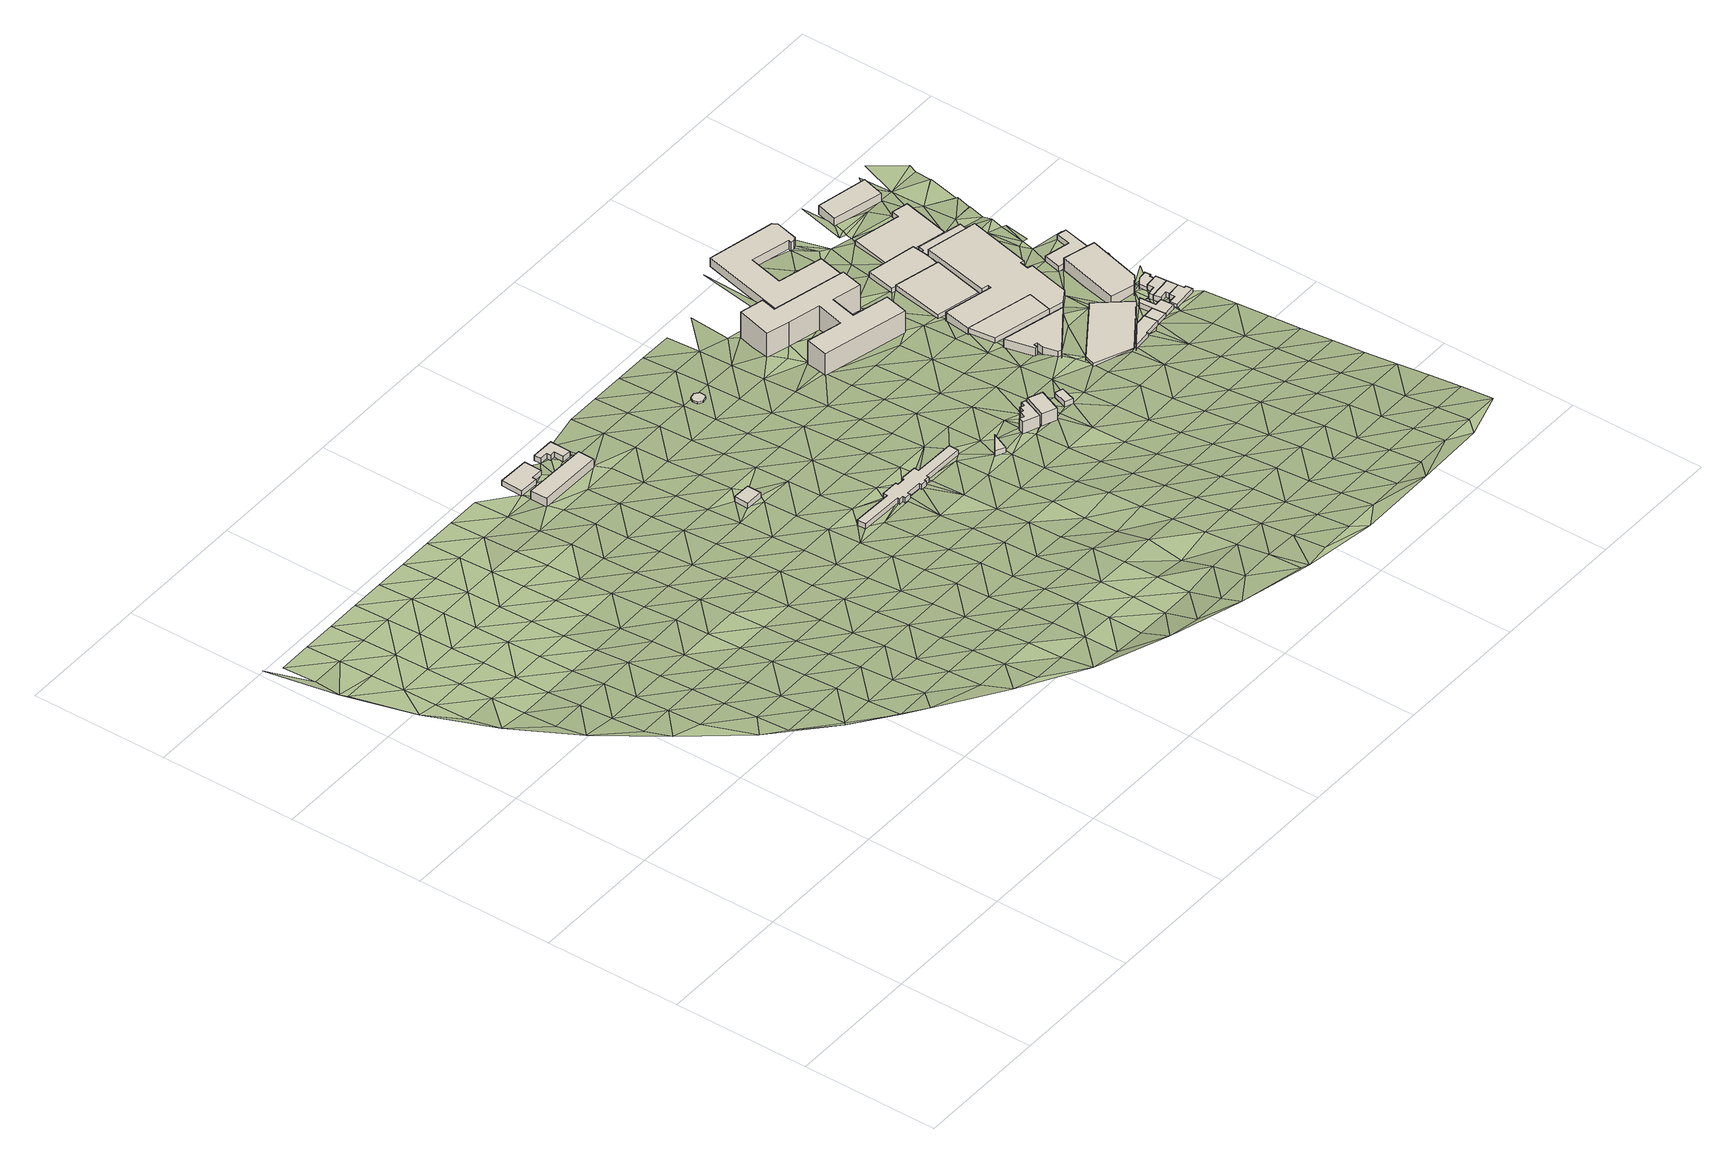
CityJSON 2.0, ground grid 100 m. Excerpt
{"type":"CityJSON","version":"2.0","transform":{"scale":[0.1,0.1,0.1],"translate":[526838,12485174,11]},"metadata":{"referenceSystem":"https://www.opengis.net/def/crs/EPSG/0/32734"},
"CityObjects":{
"building1":{"type":"Building","attributes":{"building":"industrial","building:levels":1,"building_height":4.1,"plus_code":"4FRW3CCR+F4M","ground_height":15.89,"roof_height":19.99},"geometry":[{"type":"Solid","lod":"1","boundaries":[[[[0,1,2,3]],[[1,4,5,2]],[[4,6,7,5]],[[6,8,9,7]],[[8,10,11,9]],[[10,0,3,11]],[[3,2,5,7,9,11]],[[10,8,6,4,1,0]]]]}]},
"building2":{"type":"Building","attributes":{"address":"Woodstock Cycleworks 14 Searle Street Woodstock Cape Town","building":"industrial","building:levels":2,"building:use":"retail","building_height":6.9,"plus_code":"4FRW3CCR+C53","ground_height":16.7,"roof_height":23.6},"geometry":[{"type":"Solid","lod":"1","boundaries":[[[[12,13,14,15]],[[13,16,17,14]],[[16,18,19,17]],[[18,12,15,19]],[[15,14,17,19]],[[18,16,13,12]]]]}]},
"building3":{"type":"Building","attributes":{"building":"service","building:levels":1,"building_height":4.1,"plus_code":"4FRW3CCR+297","ground_height":23.1,"roof_height":27.2},"geometry":[{"type":"Solid","lod":"1","boundaries":[[[[20,21,22,23]],[[21,24,25,22]],[[24,26,27,25]],[[26,20,23,27]],[[23,22,25,27]],[[26,24,21,20]]]]}]},
"building4":{"type":"Building","attributes":{"building":"industrial","building:levels":1,"building_height":4.1,"plus_code":"4FRW3CCR+F7J","ground_height":15.89,"roof_height":19.99},"geometry":[{"type":"Solid","lod":"1","boundaries":[[[[28,29,30,31]],[[29,32,33,30]],[[32,34,35,33]],[[34,36,37,35]],[[36,38,39,37]],[[38,40,41,39]],[[40,42,43,41]],[[42,28,31,43]],[[31,30,33,35,37,39,41,43]],[[42,40,38,36,34,32,29,28]]]]}]},
"building5":{"type":"Building","attributes":{"address":"Searle Street Woodstock 7925 Cape Town","building":"civic","building:levels":1,"building_height":4.1,"plus_code":"4FRW3C9R+PJQ","ground_height":27.14,"roof_height":31.24},"geometry":[{"type":"Solid","lod":"1","boundaries":[[[[44,45,46,47]],[[45,48,49,46]],[[48,50,51,49]],[[50,52,53,51]],[[52,54,55,53]],[[54,56,57,55]],[[56,58,59,57]],[[58,60,61,59]],[[60,62,63,61]],[[62,64,65,63]],[[64,66,67,65]],[[66,68,69,67]],[[68,70,71,69]],[[70,72,73,71]],[[72,74,75,73]],[[74,76,77,75]],[[76,78,79,77]],[[78,80,81,79]],[[80,82,83,81]],[[82,84,85,83]],[[84,86,87,85]],[[86,88,89,87]],[[88,90,91,89]],[[90,44,47,91]],[[47,46,49,51,53,55,57,59,61,63,65,67,69,71,73,75,77,79,81,83,85,87,89,91]],[[90,88,86,84,82,80,78,76,74,72,70,68,66,64,62,60,58,56,54,52,50,48,45,44]]]]}]},
"building6":{"type":"Building","attributes":{"address":"Trafelgar Park Bandstand","building":"roof","building:levels":1,"building_height":1.3,"min_height":2.8,"plus_code":"4FRW3CCR+8J9","ground_height":18.79,"roof_height":24.19,"bottom_roof_height":22.89},"geometry":[{"type":"Solid","lod":"1","boundaries":[[[[92,93,94,95]],[[93,96,97,94]],[[96,98,99,97]],[[98,100,101,99]],[[100,102,103,101]],[[102,104,105,103]],[[104,106,107,105]],[[106,92,95,107]],[[95,94,97,99,101,103,105,107]],[[106,104,102,100,98,96,93,92]]]]}]},
"building7":{"type":"Building","attributes":{"building":"industrial","building:levels":1,"building_height":4.1,"plus_code":"4FRW3C9R+MW4","ground_height":27.84,"roof_height":31.94},"geometry":[{"type":"Solid","lod":"1","boundaries":[[[[108,109,110,111]],[[109,112,113,110]],[[112,108,111,113]],[[111,110,113]],[[112,109,108]]]]}]},
"building8":{"type":"Building","attributes":{"address":"Upper Warwick Street Woodstock Cape Town","building":"house","building:levels":3,"building_height":9.7,"plus_code":"4FRW3C9V+J3R","ground_height":27.42,"roof_height":37.12},"geometry":[{"type":"Solid","lod":"1","boundaries":[[[[114,115,116,117]],[[115,118,119,116]],[[118,120,121,119]],[[120,122,123,121]],[[122,124,125,123]],[[124,126,127,125]],[[126,128,129,127]],[[128,130,131,129]],[[130,132,133,131]],[[132,114,117,133]],[[117,116,119,121,123,125,127,129,131,133]],[[132,130,128,126,124,122,120,118,115,114]]]]}]},
"building9":{"type":"Building","attributes":{"address":"Upper Warwick Street Woodstock Cape Town","building":"house","building:levels":3,"building_height":9.7,"plus_code":"4FRW3C9V+J4J","ground_height":27.42,"roof_height":37.12},"geometry":[{"type":"Solid","lod":"1","boundaries":[[[[134,135,136,137]],[[135,138,139,136]],[[138,140,141,139]],[[140,134,137,141]],[[137,136,139,141]],[[140,138,135,134]]]]}]},
"building10":{"type":"Building","attributes":{"building":"service","building:levels":1,"building_height":4.1,"plus_code":"4FRW3C9V+J5G","ground_height":29.05,"roof_height":33.15},"geometry":[{"type":"Solid","lod":"1","boundaries":[[[[142,143,144,145]],[[143,146,147,144]],[[146,148,149,147]],[[148,142,145,149]],[[145,144,147,149]],[[148,146,143,142]]]]}]},
"building11":{"type":"Building","attributes":{"address":"Tolgate Industrial Centre","building":"industrial","building:levels":7,"building_height":20.9,"plus_code":"4FRW3CCV+666","ground_height":16.12,"roof_height":37.02},"geometry":[{"type":"Solid","lod":"1","boundaries":[[[[150,151,152,153]],[[151,154,155,152]],[[154,156,157,155]],[[156,158,159,157]],[[158,160,161,159]],[[160,162,163,161]],[[162,164,165,163]],[[164,166,167,165]],[[166,168,169,167]],[[168,170,171,169]],[[170,172,173,171]],[[172,174,175,173]],[[174,176,177,175]],[[176,178,179,177]],[[178,150,153,179]],[[153,152,155,157,159,161,163,165,167,169,171,173,175,177,179]],[[178,176,174,172,170,168,166,164,162,160,158,156,154,151,150]]]]}]},
"building12":{"type":"Building","attributes":{"address":"40 Woodlands Road Woodstock Cape Town","building":"yes","building:levels":2,"building_height":6.9,"plus_code":"4FRW3C9V+Q9X","ground_height":23.21,"roof_height":30.11},"geometry":[{"type":"Solid","lod":"1","boundaries":[[[[180,181,182,183]],[[181,184,185,182]],[[184,186,187,185]],[[186,188,189,187]],[[188,190,191,189]],[[190,192,193,191]],[[192,194,195,193]],[[194,196,197,195]],[[196,198,199,197]],[[198,180,183,199]],[[183,182,185,187,189,191,193,195,197,199]],[[198,196,194,192,190,188,186,184,181,180]]]]}]},
"building13":{"type":"Building","attributes":{"building":"industrial","building:levels":1,"building_height":4.1,"plus_code":"4FRW3C9V+V9X","ground_height":22.34,"roof_height":26.44},"geometry":[{"type":"Solid","lod":"1","boundaries":[[[[200,201,202,203]],[[201,204,205,202]],[[204,206,207,205]],[[206,200,203,207]],[[203,202,205,207]],[[206,204,201,200]]]]}]},
"building14":{"type":"Building","attributes":{"address":"Woodstock Cape Town","building":"commercial","building:levels":2,"building_height":6.9,"plus_code":"4FRW3CCV+C5R","ground_height":12.5,"roof_height":19.4},"geometry":[{"type":"Solid","lod":"1","boundaries":[[[[208,209,210,211]],[[209,212,213,210]],[[212,214,215,213]],[[214,216,217,215]],[[216,218,219,217]],[[218,220,221,219]],[[220,222,223,221]],[[222,224,225,223]],[[224,226,227,225]],[[226,228,229,227]],[[228,230,231,229]],[[230,208,211,231]],[[211,210,213,215,217,219,221,223,225,227,229,231]],[[230,228,226,224,222,220,218,216,214,212,209,208]]]]}]},
"building15":{"type":"Building","attributes":{"address":"19D Woodlands Road Cape Town","building":"industrial","building:levels":1,"building_height":4.1,"plus_code":"4FRW3C9V+MGJ","ground_height":23.82,"roof_height":27.92},"geometry":[{"type":"Solid","lod":"1","boundaries":[[[[232,233,234,235]],[[233,236,237,234]],[[236,238,239,237]],[[238,240,241,239]],[[240,232,235,241]],[[235,234,237,239,241]],[[240,238,236,233,232]]]]}]},
"building16":{"type":"Building","attributes":{"address":"Great Choice Guest House 24 Warwick Street Woodstock Cape Town","building":"house","building:levels":1,"operator":"Great Choice Guest Houses","building_height":4.1,"plus_code":"4FRW3C9V+JHC","ground_height":26.19,"roof_height":30.29},"geometry":[{"type":"Solid","lod":"1","boundaries":[[[[242,243,244,245]],[[243,246,247,244]],[[246,248,249,247]],[[248,250,251,249]],[[250,252,253,251]],[[252,242,245,253]],[[245,244,247,249,251,253]],[[252,250,248,246,243,242]]]]}]},
"building17":{"type":"Building","attributes":{"building":"industrial","building:levels":1,"building_height":4.1,"plus_code":"4FRW3CCV+39X","ground_height":18.2,"roof_height":22.3},"geometry":[{"type":"Solid","lod":"1","boundaries":[[[[254,255,256,257]],[[255,258,259,256]],[[258,260,261,259]],[[260,254,257,261]],[[257,256,259,261]],[[260,258,255,254]]]]}]},
"building18":{"type":"Building","attributes":{"address":"Masons Press","building":"industrial","building:levels":3,"building:use":"commercial","building_height":9.7,"plus_code":"4FRW3CCV+2G8","ground_height":16.37,"roof_height":26.07},"geometry":[{"type":"Solid","lod":"1","boundaries":[[[[262,263,264,265]],[[263,266,267,264]],[[266,268,269,267]],[[268,270,271,269]],[[270,272,273,271]],[[272,274,275,273]],[[274,276,277,275]],[[276,278,279,277]],[[278,280,281,279]],[[280,282,283,281]],[[282,284,285,283]],[[284,286,287,285]],[[286,288,289,287]],[[288,290,291,289]],[[290,262,265,291]],[[265,264,267,269,271,273,275,277,279,281,283,285,287,289,291]],[[290,288,286,284,282,280,278,276,274,272,270,268,266,263,262]]]]}]},
"building19":{"type":"Building","attributes":{"building":"industrial","building:levels":1,"building_height":4.1,"plus_code":"4FRW3CCV+6C3","ground_height":16.73,"roof_height":20.83},"geometry":[{"type":"Solid","lod":"1","boundaries":[[[[292,293,294,295]],[[293,296,297,294]],[[296,298,299,297]],[[298,300,301,299]],[[300,302,303,301]],[[302,292,295,303]],[[295,294,297,299,301,303]],[[302,300,298,296,293,292]]]]}]},
"building20":{"type":"Building","attributes":{"address":"22 Warwick Street Woodstock Cape Town","building":"house","building:levels":1,"building_height":4.1,"plus_code":"4FRW3C9V+JJF","ground_height":25.72,"roof_height":29.82},"geometry":[{"type":"Solid","lod":"1","boundaries":[[[[304,305,306,307]],[[305,308,309,306]],[[308,310,311,309]],[[310,304,307,311]],[[307,306,309,311]],[[310,308,305,304]]]]}]},
"building21":{"type":"Building","attributes":{"address":"20 Warwick Street Woodstock Cape Town","building":"house","building:levels":1,"building_height":4.1,"plus_code":"4FRW3C9V+MJ9","ground_height":25.72,"roof_height":29.82},"geometry":[{"type":"Solid","lod":"1","boundaries":[[[[308,312,313,309]],[[312,314,315,313]],[[314,316,317,315]],[[316,318,319,317]],[[318,320,321,319]],[[320,310,311,321]],[[310,308,309,311]],[[309,313,315,317,319,321,311]],[[310,320,318,316,314,312,308]]]]}]},
"building22":{"type":"Building","attributes":{"address":"8 Coventry Street Woodstock Cape Town","building":"house","building:levels":1,"building_height":4.1,"plus_code":"4FRW3C9V+JPG","ground_height":25.23,"roof_height":29.33},"geometry":[{"type":"Solid","lod":"1","boundaries":[[[[322,323,324,325]],[[323,326,327,324]],[[326,328,329,327]],[[328,330,331,329]],[[330,332,333,331]],[[332,334,335,333]],[[334,336,337,335]],[[336,338,339,337]],[[338,322,325,339]],[[325,324,327,329,331,333,335,337,339]],[[338,336,334,332,330,328,326,323,322]]]]}]},
"building23":{"type":"Building","attributes":{"address":"6 Coventry Street Woodstock Cape Town","building":"house","building:levels":1,"building_height":4.1,"plus_code":"4FRW3C9V+MP7","ground_height":25.23,"roof_height":29.33},"geometry":[{"type":"Solid","lod":"1","boundaries":[[[[322,340,341,325]],[[340,342,343,341]],[[342,344,345,343]],[[344,346,347,345]],[[346,323,324,347]],[[323,322,325,324]],[[325,341,343,345,347,324]],[[323,346,344,342,340,322]]]]}]},
"building24":{"type":"Building","attributes":{"address":"4 Coventry Street Woodstock Cape Town","building":"house","building:levels":1,"building_height":4.1,"plus_code":"4FRW3C9V+MPW","ground_height":25.23,"roof_height":29.33},"geometry":[{"type":"Solid","lod":"1","boundaries":[[[[340,348,349,341]],[[348,350,351,349]],[[350,352,353,351]],[[352,354,355,353]],[[354,342,343,355]],[[342,340,341,343]],[[341,349,351,353,355,343]],[[342,354,352,350,348,340]]]]}]},
"building25":{"type":"Building","attributes":{"address":"Woodlands House","building":"yes","building:levels":3,"building_height":9.7,"plus_code":"4FRW3C9V+RM8","ground_height":20.89,"roof_height":30.59},"geometry":[{"type":"Solid","lod":"1","boundaries":[[[[356,357,358,359]],[[357,360,361,358]],[[360,362,363,361]],[[362,364,365,363]],[[364,356,359,365]],[[359,358,361,363,365]],[[364,362,360,357,356]]]]}]},
"building26":{"type":"Building","attributes":{"building":"commercial","building:levels":1,"building_height":4.1,"plus_code":"4FRW3CCV+7GX","ground_height":12.9,"roof_height":17},"geometry":[{"type":"Solid","lod":"1","boundaries":[[[[366,367,368,369]],[[367,370,371,368]],[[370,372,373,371]],[[372,374,375,373]],[[374,376,377,375]],[[376,366,369,377]],[[369,368,371,373,375,377]],[[376,374,372,370,367,366]]]]}]},
"building27":{"type":"Building","attributes":{"address":"2 Coventry Street Woodstock Cape Town","building":"house","building:levels":1,"building_height":4.1,"plus_code":"4FRW3C9V+PP8","ground_height":23.05,"roof_height":27.15},"geometry":[{"type":"Solid","lod":"1","boundaries":[[[[378,379,380,381]],[[379,382,383,380]],[[382,384,385,383]],[[384,386,387,385]],[[386,388,389,387]],[[388,390,391,389]],[[390,378,381,391]],[[381,380,383,385,387,389,391]],[[390,388,386,384,382,379,378]]]]}]},
"building28":{"type":"Building","attributes":{"address":"18 Woodlands Road Cape Town","building":"manufacture","building:levels":1,"building_height":4.1,"plus_code":"4FRW3CCV+5HW","ground_height":14.82,"roof_height":18.92},"geometry":[{"type":"Solid","lod":"1","boundaries":[[[[392,393,394,395]],[[393,396,397,394]],[[396,398,399,397]],[[398,400,401,399]],[[400,402,403,401]],[[402,404,405,403]],[[404,406,407,405]],[[406,392,395,407]],[[395,394,397,399,401,403,405,407]],[[406,404,402,400,398,396,393,392]]]]}]},
"building29":{"type":"Building","attributes":{"building":"industrial","building:levels":1,"building_height":4.1,"plus_code":"4FRW3C9V+WPM","ground_height":19.23,"roof_height":23.33},"geometry":[{"type":"Solid","lod":"1","boundaries":[[[[408,409,410,411]],[[409,412,413,410]],[[412,414,415,413]],[[414,416,417,415]],[[416,418,419,417]],[[418,408,411,419]],[[411,410,413,415,417,419]],[[418,416,414,412,409,408]]]]}]},
"building30":{"type":"Building","attributes":{"building":"industrial","building:levels":2,"building_height":6.9,"plus_code":"4FRW3CCV+FH4","ground_height":10.87,"roof_height":17.77},"geometry":[{"type":"Solid","lod":"1","boundaries":[[[[420,421,422,423]],[[421,424,425,422]],[[424,426,427,425]],[[426,420,423,427]],[[423,422,425,427]],[[426,424,421,420]]]]}]},
"terrain1":{"type":"TINRelief","geometry":[{"type":"CompositeSurface","lod":"1","boundaries":[[[428,429,430]],[[431,432,429]],[[432,433,429]],[[430,429,434]],[[428,435,436]],[[437,431,438]],[[433,434,429]],[[430,439,428]],[[432,431,440]],[[431,437,441]],[[435,428,442]],[[433,432,440]],[[434,439,430]],[[431,441,440]],[[443,444,438]],[[435,442,445]],[[439,442,428]],[[437,438,446]],[[447,438,444]],[[434,433,448]],[[446,441,437]],[[440,448,433]],[[446,438,447]],[[442,449,445]],[[450,444,443]],[[440,441,451]],[[434,452,439]],[[448,453,434]],[[447,444,450]],[[441,446,451]],[[454,443,455]],[[442,439,452]],[[443,454,450]],[[434,453,452]],[[456,448,440]],[[456,440,451]],[[446,447,457]],[[458,449,442]],[[450,459,447]],[[460,453,448]],[[461,454,455]],[[442,452,458]],[[451,446,457]],[[457,447,459]],[[456,460,448]],[[455,462,461]],[[454,463,450]],[[455,464,462]],[[454,461,463]],[[449,458,465]],[[451,466,456]],[[452,453,467]],[[460,468,453]],[[459,450,469]],[[466,451,457]],[[461,462,470]],[[471,462,464]],[[463,469,450]],[[453,468,467]],[[458,452,472]],[[471,470,462]],[[460,456,473]],[[456,466,474]],[[461,475,463]],[[457,459,476]],[[465,458,472]],[[469,477,459]],[[472,452,467]],[[460,473,468]],[[475,461,470]],[[456,474,473]],[[464,478,471]],[[466,457,476]],[[476,459,477]],[[469,463,479]],[[479,463,475]],[[472,480,465]],[[466,481,474]],[[467,468,482]],[[470,471,483]],[[468,473,484]],[[471,478,485]],[[464,486,478]],[[477,469,487]],[[481,466,476]],[[475,470,483]],[[487,469,479]],[[468,484,482]],[[483,471,485]],[[474,488,473]],[[489,472,467]],[[477,490,476]],[[474,481,488]],[[472,489,480]],[[490,477,487]],[[489,467,482]],[[473,491,484]],[[479,475,492]],[[478,493,485]],[[493,478,486]],[[483,494,475]],[[481,476,495]],[[491,473,488]],[[487,479,492]],[[495,476,490]],[[475,494,492]],[[480,489,496]],[[481,497,488]],[[498,482,484]],[[499,483,485]],[[484,491,500]],[[485,493,501]],[[490,487,502]],[[481,495,497]],[[503,493,486]],[[482,498,489]],[[483,499,494]],[[484,500,498]],[[492,502,487]],[[499,485,501]],[[491,488,504]],[[504,488,497]],[[486,505,503]],[[496,489,506]],[[495,490,507]],[[492,494,508]],[[502,509,490]],[[491,510,500]],[[501,493,511]],[[506,489,498]],[[499,508,494]],[[495,507,497]],[[491,504,510]],[[490,509,507]],[[511,493,503]],[[512,502,492]],[[496,506,513]],[[508,512,492]],[[500,514,498]],[[499,501,515]],[[500,510,516]],[[501,511,517]],[[504,497,518]],[[519,509,502]],[[497,507,520]],[[515,508,499]],[[503,505,521]],[[500,516,514]],[[515,501,517]],[[512,519,502]],[[506,498,522]],[[510,504,518]],[[511,503,521]],[[497,520,518]],[[521,505,523]],[[513,506,522]],[[512,508,524]],[[509,525,507]],[[498,514,522]],[[519,526,509]],[[510,527,516]],[[517,511,528]],[[529,523,505]],[[524,508,515]],[[525,520,507]],[[527,510,518]],[[521,528,511]],[[509,526,525]],[[530,519,512]],[[531,514,516]],[[522,532,513]],[[512,524,530]],[[521,523,533]],[[515,517,534]],[[520,535,518]],[[531,516,527]],[[528,536,517]],[[526,519,537]],[[520,525,535]],[[523,529,533]],[[534,524,515]],[[534,517,536]],[[537,519,530]],[[538,522,514]],[[539,528,521]],[[540,527,518]],[[514,531,541]],[[542,525,526]],[[533,539,521]],[[518,535,540]],[[522,538,532]],[[514,541,538]],[[526,537,542]],[[543,536,528]],[[530,524,544]],[[524,534,545]],[[535,525,546]],[[531,527,547]],[[539,543,528]],[[540,548,527]],[[544,537,530]],[[544,524,545]],[[546,525,542]],[[529,549,533]],[[536,550,534]],[[547,541,531]],[[532,538,551]],[[547,527,548]],[[552,540,535]],[[539,533,549]],[[543,550,536]],[[553,549,529]],[[552,535,546]],[[545,534,554]],[[542,537,555]],[[541,556,538]],[[537,544,557]],[[553,529,558]],[[540,559,548]],[[560,543,539]],[[550,554,534]],[[541,547,556]],[[546,542,555]],[[555,537,557]],[[559,540,552]],[[539,549,560]],[[545,561,544]],[[551,538,562]],[[550,543,563]],[[554,561,545]],[[538,556,562]],[[552,546,564]],[[547,548,565]],[[548,559,566]],[[563,543,560]],[[544,567,557]],[[553,568,549]],[[555,564,546]],[[553,558,569]],[[556,547,565]],[[561,567,544]],[[565,548,566]],[[562,570,551]],[[554,550,571]],[[563,572,550]],[[553,569,568]],[[573,555,557]],[[559,552,574]],[[560,549,575]],[[564,576,552]],[[561,554,571]],[[577,562,556]],[[567,573,557]],[[550,572,571]],[[574,566,559]],[[575,563,560]],[[552,576,574]],[[578,556,565]],[[575,549,568]],[[564,555,579]],[[578,577,556]],[[570,562,580]],[[573,579,555]],[[569,558,581]],[[567,561,582]],[[572,563,583]],[[577,16,562]],[[571,584,561]],[[16,580,562]],[[585,576,564]],[[586,565,566]],[[569,581,568]],[[566,574,587]],[[583,563,575]],[[588,581,558]],[[567,582,573]],[[579,585,564]],[[561,584,582]],[[565,586,578]],[[586,566,587]],[[558,589,588]],[[590,574,576]],[[568,591,575]],[[592,571,572]],[[580,16,593]],[[583,594,572]],[[595,577,578]],[[585,590,576]],[[591,568,581]],[[579,573,596]],[[571,592,584]],[[580,593,597]],[[573,582,598]],[[572,594,592]],[[587,574,599]],[[600,583,575]],[[578,586,595]],[[593,16,601]],[[579,596,585]],[[590,599,574]],[[596,573,598]],[[600,575,591]],[[581,588,602]],[[584,603,582]],[[593,601,597]],[[604,586,587]],[[583,605,594]],[[589,606,588]],[[584,592,603]],[[591,581,602]],[[599,604,587]],[[602,588,606]],[[605,583,600]],[[597,607,608]],[[609,577,595]],[[585,610,590]],[[582,611,598]],[[585,596,612]],[[597,601,607]],[[613,595,586]],[[611,582,603]],[[590,24,599]],[[614,601,16]],[[600,591,615]],[[592,594,616]],[[64,596,598]],[[604,613,586]],[[585,612,610]],[[594,605,617]],[[590,618,24]],[[618,590,610]],[[598,619,64]],[[602,615,591]],[[34,607,601]],[[34,6,607]],[[592,616,603]],[[598,620,619]],[[594,617,616]],[[598,611,620]],[[606,589,621]],[[604,599,622]],[[613,623,595]],[[599,24,622]],[[624,34,601]],[[605,600,625]],[[626,612,596]],[[609,595,623]],[[615,627,600]],[[596,64,626]],[[601,628,624]],[[602,606,629]],[[611,603,630]],[[631,618,610]],[[601,614,628]],[[36,34,624]],[[613,604,632]],[[625,617,605]],[[600,627,625]],[[630,603,616]],[[615,602,629]],[[624,628,633]],[[622,24,21]],[[622,632,604]],[[629,606,621]],[[611,634,620]],[[610,612,635]],[[612,626,636]],[[614,637,628]],[[638,621,589]],[[639,619,620]],[[640,614,609]],[[630,634,611]],[[631,610,635]],[[614,640,637]],[[641,626,64]],[[613,642,623]],[[627,615,643]],[[616,617,644]],[[632,645,613]],[[617,625,646]],[[612,636,635]],[[640,647,637]],[[635,21,631]],[[642,609,623]],[[643,615,629]],[[648,638,589]],[[630,616,644]],[[622,21,649]],[[642,613,645]],[[617,646,644]],[[634,650,620]],[[651,639,620]],[[652,640,609]],[[627,653,625]],[[649,632,622]],[[651,620,650]],[[654,636,626]],[[626,641,655]],[[647,640,652]],[[653,627,643]],[[21,635,649]],[[629,621,656]],[[630,657,634]],[[642,652,609]],[[626,655,654]],[[638,658,621]],[[646,625,659]],[[660,645,632]],[[650,634,661]],[[657,630,644]],[[650,662,651]],[[651,662,663]],[[643,629,656]],[[650,661,662]],[[656,621,658]],[[659,625,653]],[[649,660,632]],[[664,635,636]],[[638,648,658]],[[665,636,654]],[[661,634,666]],[[652,667,647]],[[646,668,644]],[[655,669,654]],[[657,670,634]],[[643,671,653]],[[649,635,664]],[[642,645,672]],[[666,634,670]],[[661,673,674]],[[646,659,668]],[[636,665,664]],[[675,645,660]],[[671,643,656]],[[676,654,669]],[[673,661,666]],[[644,677,657]],[[642,672,652]],[[676,669,678]],[[672,645,675]],[[658,648,679]],[[678,680,676]],[[659,653,681]],[[682,660,649]],[[668,677,644]],[[683,666,670]],[[665,654,684]],[[653,671,681]],[[649,664,682]],[[676,684,654]],[[685,679,648]],[[652,686,667]],[[656,658,687]],[[670,688,683]],[[683,689,690]],[[691,668,659]],[[692,670,657]],[[675,660,693]],[[688,689,683]],[[677,694,657]],[[652,672,686]],[[688,695,689]],[[664,665,696]],[[671,656,687]],[[659,681,691]],[[693,660,682]],[[687,658,679]],[[697,684,676]],[[648,698,685]],[[692,657,694]],[[665,684,696]],[[668,699,677]],[[688,670,700]],[[701,667,686]],[[672,675,702]],[[671,703,681]],[[695,688,700]],[[691,699,668]],[[693,704,675]],[[682,664,705]],[[706,679,685]],[[700,670,692]],[[664,696,707]],[[703,671,687]],[[694,677,708]],[[672,702,686]],[[697,709,710]],[[702,675,704]],[[697,710,684]],[[705,693,682]],[[711,691,681]],[[699,708,677]],[[705,664,707]],[[684,710,696]],[[679,712,687]],[[685,698,706]],[[681,703,711]],[[713,695,700]],[[701,686,714]],[[706,712,679]],[[692,694,715]],[[704,693,716]],[[699,691,717]],[[710,709,718]],[[708,719,694]],[[702,714,686]],[[707,696,720]],[[721,703,687]],[[716,693,705]],[[711,717,691]],[[700,692,722]],[[694,719,715]],[[710,720,696]],[[712,721,687]],[[723,708,699]],[[714,724,701]],[[700,722,713]],[[722,692,715]],[[707,725,705]],[[702,704,726]],[[711,703,727]],[[716,728,704]],[[699,717,723]],[[706,698,729]],[[729,712,706]],[[725,707,720]],[[721,727,703]],[[719,708,730]],[[718,713,731]],[[704,728,726]],[[713,722,731]],[[705,732,716]],[[733,714,702]],[[734,717,711]],[[710,718,735]],[[730,708,723]],[[715,736,722]],[[712,737,721]],[[732,705,725]],[[727,734,711]],[[720,710,738]],[[714,733,724]],[[733,702,726]],[[729,737,712]],[[718,731,735]],[[722,108,731]],[[715,719,739]],[[740,723,717]],[[730,741,719]],[[725,720,738]],[[728,716,742]],[[715,743,736]],[[710,735,738]],[[716,732,744]],[[734,740,717]],[[727,721,745]],[[719,741,739]],[[737,746,721]],[[747,729,698]],[[108,736,743]],[[748,730,723]],[[742,716,744]],[[724,733,749]],[[732,725,750]],[[726,728,751]],[[734,727,745]],[[743,715,739]],[[721,746,745]],[[740,748,723]],[[752,731,108]],[[737,729,753]],[[738,750,725]],[[743,754,108]],[[735,731,755]],[[730,756,741]],[[751,728,742]],[[733,726,757]],[[734,758,740]],[[752,108,754]],[[748,756,730]],[[744,732,759]],[[735,755,738]],[[746,737,760]],[[750,761,732]],[[752,755,731]],[[758,734,745]],[[747,753,729]],[[743,739,762]],[[757,749,733]],[[741,763,739]],[[757,726,751]],[[753,760,737]],[[764,754,765]],[[764,752,754]],[[748,740,766]],[[732,761,759]],[[767,762,739]],[[756,768,741]],[[750,738,769]],[[744,770,742]],[[740,758,766]],[[771,752,764]],[[741,768,763]],[[739,763,767]],[[764,772,771]],[[745,746,773]],[[774,744,759]],[[755,769,738]],[[760,775,746]],[[776,752,771]],[[777,751,742]],[[755,752,776]],[[756,748,778]],[[767,114,762]],[[749,757,779]],[[770,744,774]],[[776,771,780]],[[761,750,781]],[[758,745,773]],[[746,775,773]],[[766,778,748]],[[134,114,767]],[[782,760,753]],[[777,742,783]],[[782,753,747]],[[769,781,750]],[[783,742,770]],[[776,114,134]],[[768,784,763]],[[768,756,785]],[[786,757,751]],[[759,770,774]],[[761,787,759]],[[758,788,766]],[[755,776,789]],[[790,776,134]],[[778,785,756]],[[140,763,784]],[[751,777,156]],[[791,775,760]],[[755,789,769]],[[784,768,146]],[[781,787,761]],[[773,788,758]],[[790,134,140]],[[156,786,751]],[[782,791,760]],[[143,140,784]],[[789,776,790]],[[778,766,792]],[[143,784,146]],[[783,793,777]],[[794,768,785]],[[768,794,146]],[[770,793,783]],[[788,792,766]],[[142,140,143]],[[142,790,140]],[[786,795,757]],[[796,782,747]],[[797,773,775]],[[781,769,798]],[[791,799,775]],[[769,789,800]],[[785,778,801]],[[787,802,759]],[[770,803,793]],[[773,797,788]],[[781,798,787]],[[775,799,797]],[[792,801,778]],[[769,800,798]],[[142,804,790]],[[794,805,146]],[[791,782,796]],[[806,146,805]],[[803,770,807]],[[789,790,808]],[[142,806,804]],[[809,786,156]],[[796,747,810]],[[811,794,785]],[[801,812,785]],[[804,806,805]],[[792,788,813]],[[808,800,789]],[[799,791,814]],[[788,797,815]],[[808,790,804]],[[802,787,798]],[[793,803,816]],[[794,811,805]],[[817,759,802]],[[156,818,809]],[[811,785,812]],[[796,814,791]],[[801,792,813]],[[819,820,818]],[[807,816,803]],[[788,815,813]],[[800,821,798]],[[818,820,809]],[[797,799,822]],[[821,800,808]],[[814,823,799]],[[804,805,824]],[[812,801,825]],[[805,811,826]],[[827,809,820]],[[822,815,797]],[[813,825,801]],[[799,823,822]],[[804,828,808]],[[802,798,829]],[[830,814,796]],[[824,805,826]],[[821,831,798]],[[830,796,810]],[[819,832,820]],[[827,820,833]],[[821,808,834]],[[811,812,835]],[[815,836,813]],[[837,804,824]],[[828,804,837]],[[825,838,812]],[[829,798,831]],[[808,839,834]],[[839,808,828]],[[840,823,814]],[[817,802,829]],[[841,842,843]],[[815,822,836]],[[827,844,809]],[[835,826,811]],[[835,812,838]],[[830,840,814]],[[845,821,834]],[[821,204,831]],[[846,825,813]],[[841,847,842]],[[848,839,849]],[[828,849,839]],[[845,204,821]],[[833,820,832]],[[850,828,837]],[[837,824,851]],[[848,849,852]],[[853,848,852]],[[813,836,846]],[[850,837,851]],[[824,826,854]],[[822,823,855]],[[845,834,181]],[[840,856,823]],[[857,817,829]],[[830,810,858]],[[817,857,847]],[[859,838,825]],[[860,829,831]],[[826,835,854]],[[204,860,831]],[[836,822,855]],[[181,861,845]],[[833,862,827]],[[846,859,825]],[[823,856,855]],[[842,847,857]],[[840,830,858]],[[863,857,829]],[[863,829,860]],[[864,824,854]],[[850,851,865]],[[835,838,866]],[[867,846,836]],[[842,868,832]],[[859,866,838]],[[854,835,869]],[[856,840,870]],[[857,871,842]],[[836,855,867]],[[832,862,833]],[[872,845,861]],[[869,864,854]],[[871,868,842]],[[863,873,857]],[[858,870,840]],[[872,861,181]],[[874,869,835]],[[859,846,875]],[[866,874,835]],[[862,832,868]],[[876,850,865]],[[867,875,846]],[[877,863,860]],[[857,873,871]],[[878,879,880]],[[855,856,881]],[[870,882,856]],[[243,864,869]],[[865,851,238]],[[866,859,883]],[[181,876,872]],[[874,884,869]],[[885,868,871]],[[880,886,878]],[[862,868,885]],[[867,855,881]],[[856,882,881]],[[859,875,883]],[[887,877,860]],[[860,888,887]],[[874,889,884]],[[890,874,866]],[[889,891,884]],[[878,892,879]],[[875,867,893]],[[883,890,866]],[[889,874,894]],[[894,891,889]],[[876,865,238]],[[862,885,895]],[[893,867,881]],[[243,896,864]],[[862,895,886]],[[872,876,897]],[[892,878,886]],[[875,898,883]],[[874,899,894]],[[900,887,888]],[[890,899,874]],[[238,897,876]],[[893,898,875]],[[895,885,901]],[[260,877,887]],[[320,243,242]],[[886,902,892]],[[903,886,895]],[[904,890,883]],[[905,897,238]],[[903,902,886]],[[906,892,902]],[[896,243,320]],[[907,908,238]],[[905,238,908]],[[898,904,883]],[[899,909,894]],[[894,909,910]],[[320,242,310]],[[906,902,911]],[[298,901,885]],[[905,908,907]],[[296,260,887]],[[238,896,907]],[[902,903,911]],[[895,901,912]],[[912,903,895]],[[903,913,911]],[[899,890,914]],[[909,915,910]],[[904,916,890]],[[896,320,318]],[[909,917,915]],[[918,907,896]],[[316,919,318]],[[914,909,899]],[[314,920,316]],[[890,916,914]],[[915,917,921]],[[314,915,921]],[[896,318,918]],[[907,364,905]],[[920,919,316]],[[922,314,921]],[[318,919,923]],[[924,903,912]],[[314,922,920]],[[925,296,926]],[[923,918,318]],[[926,296,927]],[[923,919,920]],[[298,296,925]],[[922,921,928]],[[909,929,917]],[[921,930,928]],[[931,905,932]],[[928,933,922]],[[934,298,925]],[[925,935,934]],[[923,936,918]],[[937,938,939]],[[939,938,931]],[[901,298,940]],[[905,364,932]],[[941,933,928]],[[936,923,942]],[[929,909,914]],[[943,944,945]],[[918,936,946]],[[946,947,918]],[[948,944,943]],[[949,917,929]],[[931,950,939]],[[280,927,296]],[[934,940,298]],[[924,912,951]],[[950,931,932]],[[927,952,953]],[[386,947,946]],[[948,954,944]],[[945,924,955]],[[947,386,384]],[[945,955,943]],[[956,939,950]],[[948,943,955]],[[957,958,348]],[[932,364,959]],[[927,280,952]],[[960,939,956]],[[947,384,961]],[[280,939,960]],[[392,940,934]],[[962,924,951]],[[924,962,955]],[[364,963,959]],[[963,947,964]],[[408,956,950]],[[965,960,956]],[[960,966,280]],[[967,948,955]],[[280,392,952]],[[408,950,409]],[[960,965,966]],[[940,392,968]],[[969,966,965]],[[955,962,967]],[[392,280,970]],[[970,280,966]],[[965,971,972]],[[973,940,968]],[[408,974,956]],[[940,973,367]],[[965,972,969]],[[967,962,367]],[[966,969,970]],[[392,975,968]],[[970,975,392]],[[367,976,967]],[[976,367,973]],[[977,968,975]],[[968,978,973]],[[977,979,968]],[[976,421,967]],[[968,979,978]],[[980,973,978]],[[421,976,981]],[[976,973,982]],[[983,973,980]],[[983,982,973]],[[984,976,982]],[[985,986,976]],[[985,976,984]]]}]}
},
"vertices":[
[2468,4687,56],[2469,4714,56],[2469,4714,97],[2468,4687,97],[2557,4712,56],[2557,4712,97],[2561,4845,56],[2561,4845,97],[2330,4852,56],[2330,4852,97],[2326,4692,56],[2326,4692,97],
[2806,4491,64],[2809,4611,64],[2809,4611,133],[2806,4491,133],[2325,4623,64],[2325,4623,133],[2323,4497,64],[2323,4497,133],
[3136,3435,128],[3139,3541,128],[3139,3541,169],[3136,3435,169],[3008,3545,128],[3008,3545,169],[3004,3439,128],[3004,3439,169],
[2813,4681,56],[2815,4833,56],[2815,4833,97],[2813,4681,97],[2648,4836,56],[2648,4836,97],[2647,4786,56],[2647,4786,97],[2709,4785,56],[2709,4785,97],[2709,4755,56],[2709,4755,97],[2747,4755,56],[2747,4755,97],[2746,4682,56],[2746,4682,97],
[4164,2668,169],[4166,2739,169],[4166,2739,210],[4164,2668,210],[3860,2748,169],[3860,2748,210],[3861,2783,169],[3861,2783,210],[3736,2786,169],[3736,2786,210],[3735,2769,169],[3735,2769,210],[3675,2770,169],[3675,2770,210],[3676,2789,169],[3676,2789,210],[3547,2792,169],[3547,2792,210],[3546,2758,169],[3546,2758,210],[3247,2767,169],[3247,2767,210],[3245,2700,169],[3245,2700,210],[3566,2691,169],[3566,2691,210],[3565,2674,169],[3565,2674,210],[3596,2674,169],[3596,2674,210],[3595,2655,169],[3595,2655,210],[3644,2654,169],[3644,2654,210],[3644,2673,169],[3644,2673,210],[3761,2669,169],[3761,2669,210],[3761,2650,169],[3761,2650,210],[3805,2649,169],[3805,2649,210],[3806,2660,169],[3806,2660,210],[3846,2659,169],[3846,2659,210],[3847,2676,169],[3847,2676,210],
[3700,4286,126],[3715,4305,126],[3715,4305,139],[3700,4286,139],[3714,4344,126],[3714,4344,139],[3685,4368,126],[3685,4368,139],[3641,4360,126],[3641,4360,139],[3625,4333,126],[3625,4333,139],[3631,4297,126],[3631,4297,139],[3662,4276,126],[3662,4276,139],
[4414,2570,176],[4285,2474,176],[4285,2474,217],[4414,2570,217],[4357,2442,176],[4357,2442,217],
[4746,2575,172],[4714,2588,172],[4714,2588,269],[4746,2575,269],[4701,2556,172],[4701,2556,269],[4673,2567,172],[4673,2567,269],[4658,2529,172],[4658,2529,269],[4635,2538,172],[4635,2538,269],[4616,2492,172],[4616,2492,269],[4582,2506,172],[4582,2506,269],[4566,2466,172],[4566,2466,269],[4683,2419,172],[4683,2419,269],
[4768,2583,172],[4699,2417,172],[4699,2417,269],[4768,2583,269],[4803,2374,172],[4803,2374,269],[4872,2540,172],[4872,2540,269],
[4955,2506,188],[4917,2399,188],[4917,2399,229],[4955,2506,229],[4975,2379,188],[4975,2379,229],[5013,2486,188],[5013,2486,229],
[5063,4234,59],[4517,4363,59],[4517,4363,268],[5063,4234,268],[4543,4474,59],[4543,4474,268],[4368,4515,59],[4368,4515,268],[4299,4259,59],[4299,4259,268],[4467,4213,59],[4467,4213,268],[4708,4156,59],[4708,4156,268],[4659,3951,59],[4659,3951,268],[4397,4013,59],[4397,4013,268],[4358,3848,59],[4358,3848,268],[4992,3698,59],[4992,3698,268],[5033,3870,59],[5033,3870,268],[4764,3934,59],[4764,3934,268],[4809,4124,59],[4809,4124,268],[5025,4073,59],[5025,4073,268],
[5678,2981,129],[5306,3071,129],[5306,3071,198],[5678,2981,198],[5208,3095,129],[5208,3095,198],[5254,2883,129],[5254,2883,198],[5273,2880,129],[5273,2880,198],[5277,2909,129],[5277,2909,198],[5304,2902,129],[5304,2902,198],[5293,2852,129],[5293,2852,198],[5316,2749,129],[5316,2749,198],[5341,2741,129],[5341,2741,198],
[5646,3066,121],[5688,3246,121],[5688,3246,162],[5646,3066,162],[5196,3362,121],[5196,3362,162],[5219,3166,121],[5219,3166,162],
[4844,5106,22],[4684,4458,22],[4684,4458,91],[4844,5106,91],[5202,4331,22],[5202,4331,91],[5252,4548,22],[5252,4548,91],[4921,4628,22],[4921,4628,91],[4984,4884,22],[4984,4884,91],[5269,4814,22],[5269,4814,91],[5264,4795,22],[5264,4795,91],[5292,4788,22],[5292,4788,91],[5318,4800,22],[5318,4800,91],[5360,4965,22],[5360,4965,91],[5340,4997,22],[5340,4997,91],
[5372,2517,136],[5647,2404,136],[5647,2404,177],[5372,2517,177],[6016,2667,136],[6016,2667,177],[5829,2890,136],[5829,2890,177],[5404,2600,136],[5404,2600,177],
[5913,2525,159],[5820,2516,159],[5820,2516,200],[5913,2525,200],[5651,2391,159],[5651,2391,200],[5790,2404,159],[5790,2404,200],[5790,2414,159],[5790,2414,200],[5921,2425,159],[5921,2425,200],
[5299,4001,79],[5221,3618,79],[5221,3618,120],[5299,4001,120],[5550,3543,79],[5550,3543,120],[5635,3922,79],[5635,3922,120],
[5196,3362,61],[5688,3246,61],[5688,3246,158],[5196,3362,158],[5646,3066,61],[5646,3066,158],[5756,3040,61],[5756,3040,158],[5852,3099,61],[5852,3099,158],[5923,3406,61],[5923,3406,158],[5886,3414,61],[5886,3414,158],[5901,3479,61],[5901,3479,158],[5928,3473,61],[5928,3473,158],[6035,3938,61],[6035,3938,158],[5660,4018,61],[5660,4018,158],[5550,3521,61],[5550,3521,158],[5601,3509,61],[5601,3509,158],[5596,3485,61],[5596,3485,158],[5240,3567,61],[5240,3567,158],
[5299,4001,65],[5635,3922,65],[5635,3922,106],[5299,4001,106],[5660,4018,65],[5660,4018,106],[5675,4147,65],[5675,4147,106],[5314,4220,65],[5314,4220,106],[5268,4010,65],[5268,4010,106],
[5913,2525,155],[5921,2425,155],[5921,2425,196],[5913,2525,196],[6013,2435,155],[6013,2435,196],[6005,2533,155],[6005,2533,196],
[6112,2443,155],[6112,2443,196],[6104,2540,155],[6104,2540,196],[6047,2536,155],[6047,2536,196],[6038,2655,155],[6038,2655,196],[5997,2629,155],[5997,2629,196],
[6287,2541,150],[6189,2533,150],[6189,2533,191],[6287,2541,191],[6182,2533,150],[6182,2533,191],[6185,2491,150],[6185,2491,191],[6126,2486,150],[6126,2486,191],[6131,2431,150],[6131,2431,191],[6311,2446,150],[6311,2446,191],[6307,2496,150],[6307,2496,191],[6291,2495,150],[6291,2495,191],
[6277,2622,150],[6277,2622,191],[6115,2606,150],[6115,2606,191],[6123,2552,150],[6123,2552,191],[6184,2560,150],[6184,2560,191],
[6271,2705,150],[6271,2705,191],[6171,2697,150],[6171,2697,191],[6175,2648,150],[6175,2648,191],[6111,2639,150],[6111,2639,191],
[5934,2797,106],[6109,2751,106],[6109,2751,203],[5934,2797,203],[6185,2804,106],[6185,2804,203],[6290,3197,106],[6290,3197,203],[6057,3259,106],[6057,3259,203],
[5942,4102,26],[6022,4454,26],[6022,4454,67],[5942,4102,67],[5902,4481,26],[5902,4481,67],[5889,4424,26],[5889,4424,67],[5543,4501,26],[5543,4501,67],[5477,4207,26],[5477,4207,67],
[6271,2705,128],[6268,2750,128],[6268,2750,169],[6271,2705,169],[6284,2751,128],[6284,2751,169],[6281,2796,128],[6281,2796,169],[6218,2790,128],[6218,2790,169],[6169,2757,128],[6169,2757,169],[6171,2697,128],[6171,2697,169],
[6044,4055,46],[5712,4132,46],[5712,4132,87],[6044,4055,87],[5701,4087,46],[5701,4087,87],[5688,4090,46],[5688,4090,87],[5672,4022,46],[5672,4022,87],[5729,4009,46],[5729,4009,87],[5731,4015,46],[5731,4015,87],[6020,3949,46],[6020,3949,87],
[6282,3479,90],[6257,3372,90],[6257,3372,131],[6282,3479,131],[6069,3415,90],[6069,3415,131],[6040,3286,90],[6040,3286,131],[6297,3227,90],[6297,3227,131],[6351,3463,90],[6351,3463,131],
[5999,4637,6],[6044,4801,6],[6044,4801,75],[5999,4637,75],[5669,4880,6],[5669,4880,75],[5627,4726,6],[5627,4726,75],
[80,4437,75],[212,3913,86],[100,4385,75],[393,3405,109],[350,3635,96],[350,3885,89],[350,4135,84],[100,4635,66],[1,4971,57],[600,3135,125],[624,2917,146],[350,4385,76],[600,3635,102],[600,3385,109],[350,4635,68],[902,2454,180],[850,2635,165],[100,4885,57],[850,3135,126],[850,2885,148],[600,3885,93],[350,4885,58],[1100,2635,168],[850,3385,107],[600,4385,78],[600,4135,86],[1100,2385,182],[1223,2020,197],[850,3635,102],[1100,3135,132],[600,4635,69],[1100,2885,153],[850,3885,95],[1350,2135,199],[1350,1885,215],[1350,2385,184],[1586,1620,236],[600,4885,58],[1100,3385,113],[850,4385,79],[850,4135,88],[1350,2635,170],[1600,1885,218],[1600,1635,236],[850,4635,69],[1100,3885,96],[1100,3635,105],[1600,2135,201],[1350,3135,139],[1350,2885,157],[1851,1385,262],[1600,2385,185],[850,4885,59],[1350,3385,117],[1100,4385,79],[1851,1885,222],[1100,4135,88],[1851,1635,241],[1986,1257,288],[1600,2635,172],[1350,3635,106],[1100,4635,69],[1600,2885,160],[1350,3885,98],[1851,2385,187],[2101,1385,267],[1851,2135,203],[1600,3135,144],[1100,4885,59],[1600,3385,121],[1350,4385,79],[2101,1885,226],[1350,4135,88],[2101,1635,246],[1851,2635,173],[2351,1135,291],[1600,3635,106],[2420,936,310],[1350,4635,68],[1851,3135,148],[2101,2135,206],[1851,2885,162],[1600,3885,98],[2351,1385,272],[2101,2385,188],[1350,4885,58],[1600,4385,78],[2351,1885,229],[1600,4135,89],[2351,1635,251],[1851,3635,113],[2101,2635,174],[1851,3385,130],[2601,1135,293],[1600,4635,67],[2601,885,310],[2351,2135,208],[2101,3135,149],[2101,2885,163],[1851,3885,100],[2601,1385,275],[2883,658,315],[2351,2385,190],[1851,4135,89],[1600,4885,58],[2851,885,302],[2601,1885,232],[2101,3385,130],[2601,1635,253],[2351,2635,176],[1851,4635,66],[2851,1135,293],[2101,3635,114],[1851,4385,78],[2351,2885,164],[2851,1385,275],[2601,2385,192],[2601,2135,211],[2351,3135,151],[2101,4135,90],[2101,3885,102],[3101,885,301],[2851,1635,253],[1851,4885,57],[2351,3385,135],[3101,635,304],[2851,1885,233],[2601,2885,165],[2101,4385,78],[2601,2635,178],[3371,427,359],[2351,3635,119],[3101,1135,290],[2851,2135,214],[2101,4635,66],[3101,1385,273],[2601,3135,152],[2351,4135,90],[2351,3885,104],[2851,2385,196],[3351,885,292],[3351,635,290],[2101,4885,57],[3101,1885,234],[3101,1635,251],[2851,2635,181],[2601,3635,121],[3351,1135,285],[2601,3385,136],[2323,4497,77],[2351,4385,77],[2851,2885,167],[2326,4692,64],[3601,635,284],[3101,2385,200],[3351,1385,271],[3101,2135,218],[2851,3135,152],[2601,4135,91],[2601,3885,106],[3601,385,359],[3879,245,390],[2851,3385,138],[3601,885,289],[3351,1885,232],[2351,4635,64],[3351,1635,247],[2601,4385,77],[3101,2885,168],[2468,4687,64],[3101,2635,184],[2851,3635,123],[3601,1135,285],[2601,4635,65],[3851,635,287],[3351,2135,217],[2851,3885,107],[3601,1385,268],[3851,385,362],[2557,4712,65],[2469,4714,64],[2806,4491,79],[3101,3385,141],[3351,2385,200],[3101,3135,153],[2851,4135,93],[2809,4611,67],[3851,885,284],[3601,1885,232],[3601,1635,244],[3004,3439,141],[3245,2700,185],[3351,2635,185],[4101,385,377],[3101,3635,128],[2851,4385,79],[2709,4755,65],[3851,1385,264],[3351,2885,169],[3851,1135,283],[2746,4682,67],[4101,635,326],[3601,2135,218],[3136,3435,141],[3101,3885,110],[2747,4755,67],[3601,2385,199],[3351,3385,140],[3351,3135,154],[2813,4681,67],[4351,135,397],[3566,2691,186],[2851,4635,67],[3546,2758,186],[3101,4385,84],[4101,885,252],[3851,1885,226],[3101,4135,96],[3851,1635,235],[2815,4833,57],[4403,114,397],[3351,3635,127],[3601,2635,186],[3565,2674,186],[3101,4635,70],[4101,1135,298],[3601,2885,171],[3547,2792,171],[4351,635,338],[3851,2135,208],[4351,385,384],[4101,1385,235],[3351,3885,112],[3644,2654,186],[3595,2655,186],[3596,2674,186],[3601,3385,142],[3601,3135,157],[3761,2650,184],[3101,4885,58],[4101,1635,220],[3676,2789,171],[3851,2385,197],[4351,885,313],[3351,4385,84],[3761,2669,184],[3644,2673,186],[3351,4135,98],[3736,2786,171],[4101,1885,226],[3675,2770,171],[4601,385,370],[3735,2769,171],[4351,1135,293],[3601,3635,128],[3805,2649,184],[3851,2885,171],[4601,135,396],[3351,4635,70],[4601,635,342],[3851,2635,184],[3846,2659,184],[3806,2660,184],[4351,1385,271],[4101,2385,193],[3601,3885,113],[4101,2135,208],[3847,2676,184],[3851,3135,157],[3861,2783,171],[4937,35,400],[4351,1635,259],[4101,2635,180],[3351,4885,58],[3601,4385,85],[4601,885,324],[3601,4135,99],[3851,3635,127],[4851,135,400],[3851,3385,142],[4351,1885,222],[3860,2748,184],[4101,2885,167],[4601,1135,303],[4851,385,374],[4164,2668,180],[3601,4635,70],[4351,2385,191],[3851,3885,112],[4601,1385,275],[4166,2739,180],[4351,2135,206],[4101,3135,154],[4851,635,350],[4285,2474,191],[4601,1635,246],[3601,4885,56],[4101,3385,140],[3851,4385,85],[4851,885,328],[3851,4135,98],[5101,135,407],[4601,1885,216],[4351,2635,176],[4101,3635,126],[3851,4635,70],[4851,1135,305],[4351,2885,162],[4357,2442,191],[5101,385,378],[4351,3135,148],[4601,2385,189],[4851,1385,272],[4601,2135,202],[4101,4135,93],[4566,2466,189],[4101,3885,111],[5101,885,330],[5101,635,352],[5476,8,452],[4851,1635,237],[3851,4885,53],[4351,3385,135],[4101,4385,78],[4601,2635,173],[5351,135,414],[4582,2506,189],[4601,2885,157],[4851,1885,209],[4101,4635,64],[5101,1135,305],[4358,3848,108],[5351,385,386],[4351,3635,122],[4683,2419,189],[4803,2374,188],[4635,2538,173],[4616,2492,189],[5101,1385,274],[4699,2417,189],[4851,2135,201],[4601,3135,142],[4397,4013,90],[4673,2567,173],[4658,2529,173],[5351,885,333],[4351,3885,108],[5351,635,360],[4714,2588,173],[4299,4259,90],[5101,1635,243],[4101,4885,49],[4701,2556,173],[4601,3385,130],[5601,135,422],[4351,4135,90],[4851,2385,188],[5101,1885,220],[4312,4572,59],[4601,3635,118],[5351,1135,307],[4851,2885,154],[4851,2635,172],[5601,385,393],[5351,1385,277],[4467,4213,90],[5101,2135,205],[4351,4885,44],[5852,135,427],[5601,885,338],[4851,3385,125],[5601,635,365],[4851,3135,138],[5351,1635,249],[4851,3635,112],[4601,4135,90],[5101,2635,171],[5101,2385,189],[5013,2486,189],[4659,3951,104],[5101,2885,152],[4616,4502,70],[6016,35,429],[5351,2135,207],[5351,1885,227],[5601,1385,279],[5852,385,399],[5601,1135,309],[4708,4156,90],[4992,3698,107],[4543,4474,70],[4517,4363,70],[4601,4385,70],[5101,3135,135],[5852,885,338],[5852,635,369],[5372,2517,169],[5601,1635,252],[5351,2385,188],[4684,4458,70],[5316,2749,169],[5101,3635,107],[6102,135,429],[5101,3385,121],[5063,4234,79],[4851,4385,64],[5208,3095,135],[5601,2135,209],[5852,1135,306],[5351,2635,169],[5601,1885,230],[5254,2883,148],[6102,385,402],[4764,3934,98],[5025,4073,79],[4809,4124,85],[4752,5088,22],[5219,3166,135],[5852,1385,279],[5033,3870,93],[5273,2880,148],[5293,2852,148],[5341,2741,169],[5404,2600,169],[5304,2902,148],[5277,2909,148],[5601,2385,189],[6102,885,336],[6102,635,370],[5101,3885,93],[6352,135,434],[5852,1635,255],[5240,3567,101],[5351,3135,129],[5202,4331,60],[5221,3618,107],[5647,2404,189],[5601,2885,141],[5852,1885,231],[6102,1135,303],[5101,4135,79],[5651,2391,189],[6352,385,405],[5268,4010,87],[5646,3066,122],[5299,4001,87],[5852,2135,207],[6102,1385,278],[5678,2981,141],[5550,3543,94],[5101,4635,46],[4984,4884,33],[4921,4628,48],[6352,885,335],[6352,635,372],[6102,1635,254],[5790,2404,184],[5314,4220,73],[5252,4548,39],[5550,3521,94],[5596,3485,108],[5852,2385,184],[6102,1885,229],[5790,2414,184],[5264,4795,24],[6352,1135,303],[5921,2425,184],[5351,4385,52],[6016,2667,155],[5756,3040,115],[6352,1385,275],[6102,2135,204],[5601,3509,108],[5477,4207,65],[5351,4635,39],[5415,4591,39],[6352,1635,248],[5852,3099,115],[5292,4788,24],[5934,2797,136],[5852,2885,136],[6102,2385,180],[6013,2435,180],[5318,4800,24],[5543,4501,44],[5351,4885,24],[6352,2135,200],[6112,2443,180],[6352,1885,224],[6131,2431,180],[6109,2751,155],[6102,2635,155],[6115,2606,155],[6126,2486,180],[6123,2552,155],[6111,2639,155],[5580,4553,31],[5688,4090,65],[5672,4022,65],[5729,4009,70],[6182,2533,155],[6352,2385,174],[6185,2491,180],[5923,3406,99],[6040,3286,91],[6184,2560,155],[5712,4132,65],[5701,4087,65],[6171,2697,155],[5901,3479,99],[5886,3414,99],[5928,3473,99],[5942,4102,56],[6189,2533,155],[6175,2648,155],[5601,4635,31],[5539,4617,31],[5588,4602,31],[6169,2757,155],[6185,2804,128],[5627,4726,31],[6311,2446,174],[6069,3415,91],[5889,4424,35],[6020,3949,61],[5731,4015,56],[5636,4981,18],[5852,4635,23],[6130,3557,77],[6284,2751,150],[6268,2750,150],[6297,3227,108],[6102,3635,77],[6352,2885,128],[5902,4481,35],[6290,3197,108],[6352,3135,108],[6151,3648,77],[6102,3885,61],[5999,4637,16],[6102,4135,46],[6201,3851,61],[6224,3947,61],[6186,3640,77],[6233,3841,56],[6102,4385,26],[6361,3504,90],[6229,4020,39],[6102,4635,16],[6257,4139,39],[6284,4257,39],[6257,4144,39],[6285,4262,23],[6102,4885,6],[6339,4509,23],[6342,4505,23],[6352,4635,11],[6383,4702,11],[6216,4924,6]
]}
